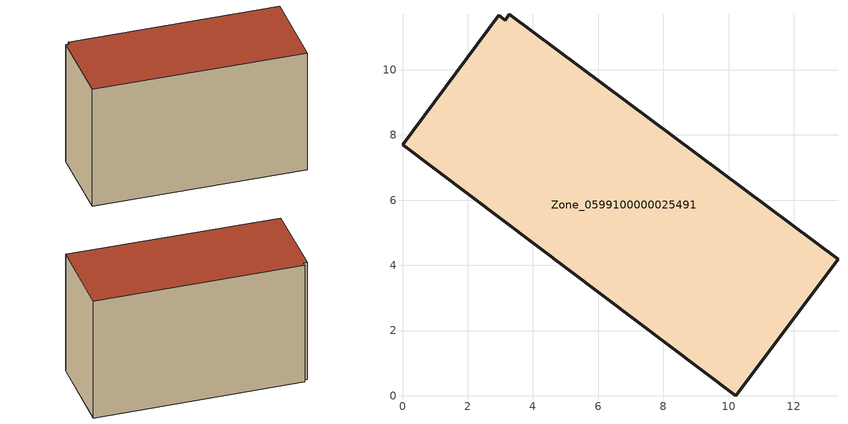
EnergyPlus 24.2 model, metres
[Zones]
Zone_0599100000025491
 floor ground (C_G): 3.28,11.7 13.36,4.18 10.22,0 0,7.7 2.96,11.66 3.15,11.51 z0
 wall outside (C_F): 10.22,0 13.36,4.18 3.28,11.7 3.15,11.51 2.96,11.66 0,7.7 10.22,0 z0:7.85
 roof outside (C_R): 13.36,4.18 3.28,11.7 3.15,11.51 2.96,11.66 0,7.7 10.22,0 z7.85
[BUILDING]
Pand.0599100000025491: North Axis=0; Terrain=City; Loads Convergence Tolerance Value=0.04; Temperature Convergence Tolerance Value=0.4; Solar Distribution=FullExterior; Maximum Number of Warmup Days=25; Minimum Number of Warmup Days=1
[Site:Location]
Rotterdam.The.Hague.AP_ZH_NLD Design_Conditions: Latitude=51.96; Longitude=4.45; Time Zone=1; Elevation=-4.5
[SITE:GROUNDTEMPERATURE:BUILDINGSURFACE]
18, 18, 18, 18, 18, 18, 18, 18, 18, 18, 18, 18
[MATERIAL] Thermal Absorptance=0.9; Solar Absorptance=0.7; Visible Absorptance=0.7
Name | Roughness | Thickness | Conductivity | Density | Specific Heat
G.TC.1975-1991 | MediumSmooth | 0.15 | 0.288461 | 540 | 1210
F.TC.1975-1991 | Rough | 0.3 | 0.230769 | 1920 | 840
R.TC.1975-1991 | MediumRough | 0.2 | 0.153846 | 1500 | 1000
[CONSTRUCTION]
C_G: G.TC.1975-1991
C_F: F.TC.1975-1991
C_R: R.TC.1975-1991
[ZONE]
Zone_0599100000025491: Type=1; Multiplier=1; Ceiling Height=Autocalculate; Volume=Autocalculate; Floor Area=autocalculate; Part of Total Floor Area=Yes
[ZONEINFILTRATION:DESIGNFLOWRATE]
Infil_Zone_0599100000025491: Zone or ZoneList or Space or SpaceList=Zone_0599100000025491; Schedule=AlwaysOn; Design Flow Rate Calculation Method=Flow/Area; Flow Rate per Floor Area=0.003; Constant Term Coefficient=1; Temperature Term Coefficient=0; Velocity Term Coefficient=0; Velocity Squared Term Coefficient=0
[HVACTEMPLATE:ZONE:IDEALLOADSAIRSYSTEM]
Zone_0599100000025491: Maximum Heating Supply Air Temperature=50; Minimum Cooling Supply Air Temperature=13; Maximum Heating Supply Air Humidity Ratio=0.0156; Minimum Cooling Supply Air Humidity Ratio=0.0077; Heating Limit=NoLimit; Cooling Limit=NoLimit; Dehumidification Control Type=ConstantSensibleHeatRatio; Cooling Sensible Heat Ratio=0.7; Dehumidification Setpoint=60; Humidification Control Type=None; Humidification Setpoint=30; Outdoor Air Method=None; Outdoor Air Flow Rate per Person=0.00944; Outdoor Air Flow Rate per Zone Floor Area=0; Outdoor Air Flow Rate per Zone=0; Demand Controlled Ventilation Type=None; Outdoor Air Economizer Type=NoEconomizer; Heat Recovery Type=None; Sensible Heat Recovery Effectiveness=0.7; Latent Heat Recovery Effectiveness=0.65
[ZONECONTROL:THERMOSTAT]
ThermostatControl_Zone_0599100000025491: Zone or ZoneList=Zone_0599100000025491; Control Type Schedule=DualSetpointControlType; Control 1=Thermostat_Zone_0599100000025491; Temperature Difference Between Cutout And Setpoint=0
[THERMOSTATSETPOINT:DUALSETPOINT]
Thermostat_Zone_0599100000025491: Heating Setpoint Temperature Schedule=HeatingSetpoint_Zone_0599100000025491; Cooling Setpoint Temperature Schedule=CoolingSetpoint_Zone_0599100000025491
[SCHEDULE:COMPACT]
HeatingSetpoint_Zone_0599100000025491: Through: 12/31, For: AllDays, Until: 24:00, 21
CoolingSetpoint_Zone_0599100000025491: Through: 12/31, For: AllDays, Until: 24:00, 24
DualSetpointControlType: Through: 12/31, For: AllDays, Until: 24:00, 4
AlwaysOn: Through: 12/31, For: AllDays, Until: 24:00, 1
